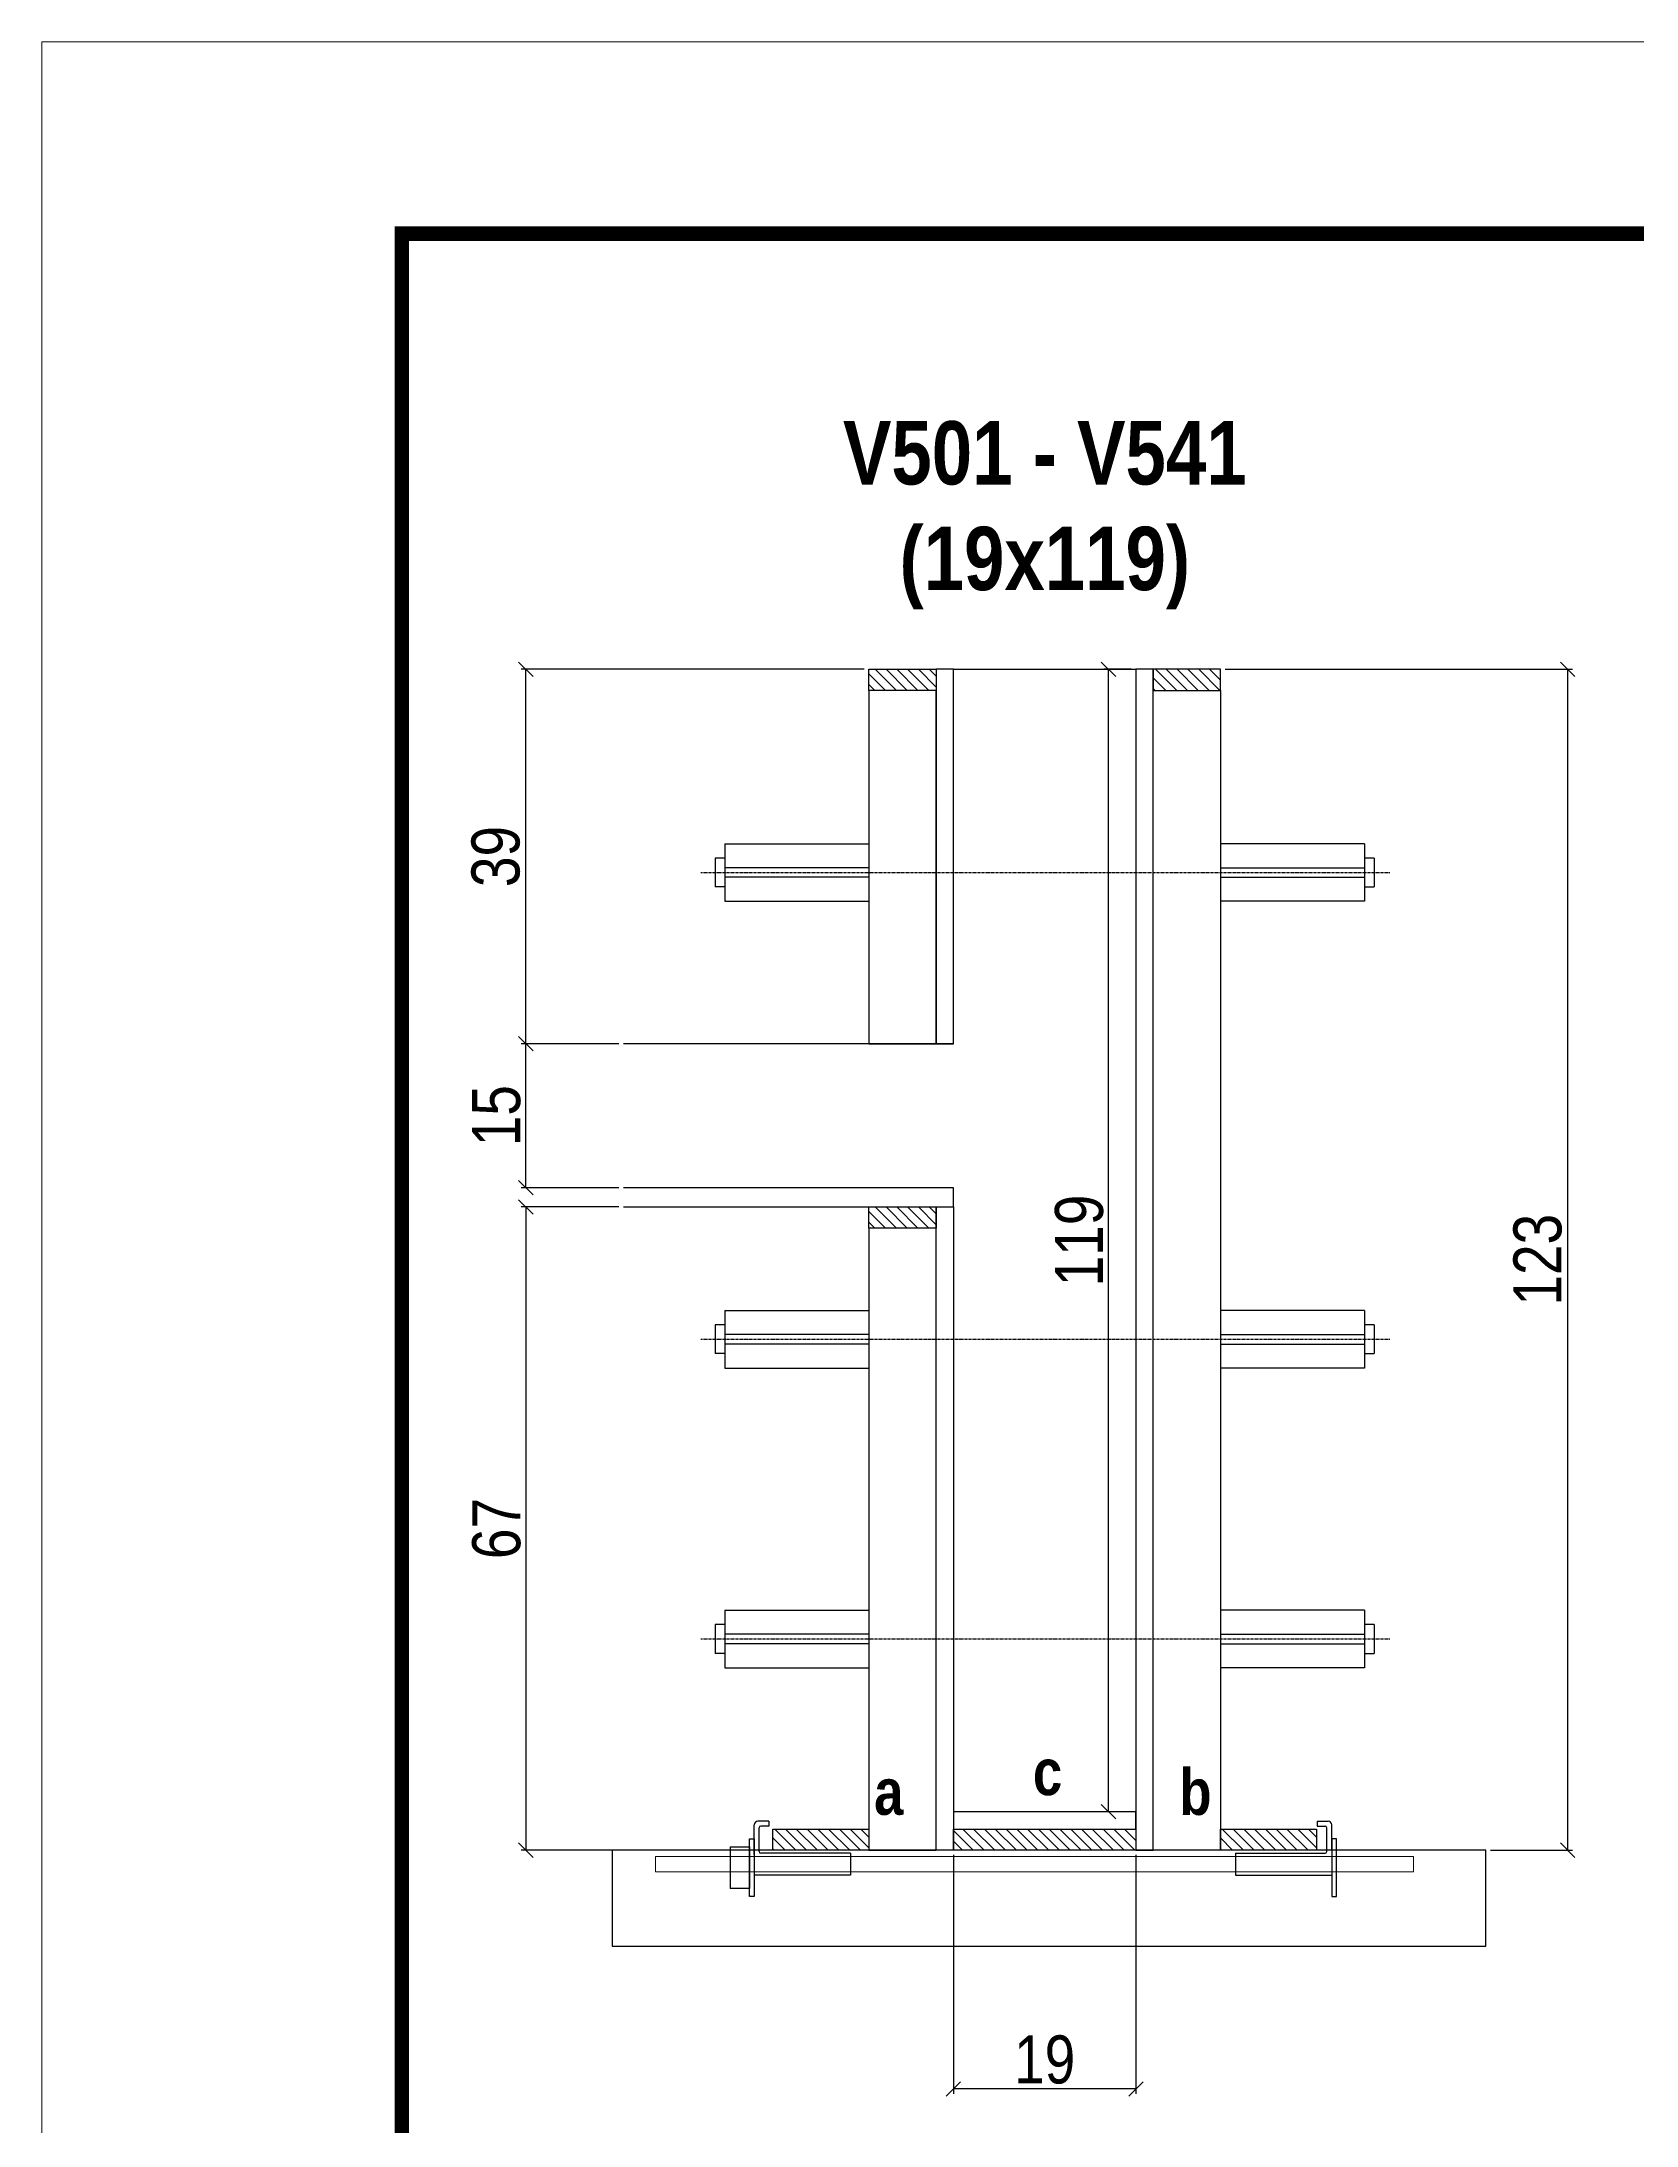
# Model space of a CAD drawing. Extents: x -15895 to 12929, y -2522 to 15173.
# Drawn here: x 9872.5 to 10204.5, y 4985.2 to 5419.3 of the extents above; entities that cross this region are included whole.
import ezdxf

# ---------------------------------------------------------------- set-up
doc = ezdxf.new("R2010")
doc.units = 0
doc.header["$PDMODE"] = 35
doc.header["$PDSIZE"] = -10
doc.linetypes.add('DASHED', pattern=[0.75, 0.5, -0.25])
doc.linetypes.add('HIDDEN', pattern=[0.375, 0.25, -0.125])
for name, color, linetype in [('barrote', 251, 'Continuous'), ('COTA', 241, 'Continuous'), ('detalhes', 4, 'Continuous'), ('NOMENCLATURA', 7, 'Continuous'), ('Painéis', 200, 'Continuous'), ('presilha', 1, 'Continuous'), ('SARR_2.2x10', 60, 'Continuous'), ('SARR_2.2x7', 40, 'Continuous'), ('SARR_3.5x7', 81, 'Continuous'), ('TENSOR', 3, 'Continuous')]:
    doc.layers.add(name, color=color, linetype=linetype)
for name, color, linetype, lineweight in [('CONCRETO', 251, 'Continuous', 25), ('Folhas', 255, 'Continuous', 9), ('SARRAFO DE PRESSAO', 251, 'DASHED', 9), ('SCO-___-LAJ', 2, 'Continuous', 0)]:
    doc.layers.add(name, color=color, linetype=linetype, lineweight=lineweight)
doc.styles.add('COTA TECNICA 2X', font='techl___.ttf', dxfattribs={"height": 10})
doc.styles.add('TECNICA', font='techb___.ttf', dxfattribs={"height": 10})
doc.dimstyles.new('SECAO', dxfattribs={"dimscale": 0.333333, "dimtxt": 5, "dimasz": 9, "dimexe": 3, "dimexo": 3, "dimgap": 3, "dimtad": 1, "dimdec": 1, "dimlfac": 0.5, "dimzin": 12, "dimdsep": 46, "dimtxsty": 'COTA TECNICA 2X', "dimblk1": 'OBLIQUE', "dimblk2": 'OBLIQUE', "dimsah": 1, "dimcen": 0.9, "dimclrd": 4, "dimclre": 4, "dimclrt": 240, "dimadec": 1, "dimazin": 3, "dimtfac": 1, "dimtdec": 1, "dimtmove": 0, "dimatfit": 3, "dimfxl": 1, "dimtolj": 1, "dimtzin": 12, "dimarcsym": 0})
pattern_1 = [(135, (43212.2646, -118228.0534), (-1.122532015, -1.122532015), [])]

# ---------------------------------------------------------------- blocks, each defined once
blk = doc.blocks.new('9999999999')
at = {"layer": 'Folhas'}
blk.add_lwpolyline([(98138.98, 34190.21), (99623.98, 34190.21), (99623.98, 35240.21), (98138.98, 35240.21)], close=True, dxfattribs=at)
at = {"layer": 'Folhas', "color": 30, "const_width": 3}
blk.add_lwpolyline([(98213.98, 34230.21), (99583.98, 34230.21), (99583.98, 35200.21), (98213.98, 35200.21)], close=True, dxfattribs=at)
blk = doc.blocks.new('_Oblique')
at = {"color": 0, "linetype": 'ByBlock', "lineweight": -2}
blk.add_line((-0.5, -0.5), (0.5, 0.5), dxfattribs=at)
blk = doc.blocks.new('*D2272')
at = {"layer": 'COTA', "color": 4, "lineweight": -2, "transparency": 16777216}
for p, q in [((10062.33, 5041.52), (10062.33, 4991.77)), ((10100.33, 5041.52), (10100.33, 4991.77)), ((10100.33, 4992.77), (10062.33, 4992.77))]:
    blk.add_line(p, q, dxfattribs=at)
at = {"layer": 'Defpoints', "color": 0, "transparency": 16777216}
for p in [(10062.33, 5042.52), (10100.33, 5042.52), (10062.33, 4992.77)]:
    blk.add_point(p, dxfattribs=at)
at = {"layer": 'COTA', "color": 4, "lineweight": -2, "transparency": 16777216, "xscale": 3, "yscale": 3, "zscale": 3, "rotation": 180}
blk.add_blockref('_Oblique', (10062.33, 4992.77), dxfattribs=at)
at = {"layer": 'COTA', "color": 4, "lineweight": -2, "transparency": 16777216, "xscale": 3, "yscale": 3, "zscale": 3}
blk.add_blockref('_Oblique', (10100.33, 4992.77), dxfattribs=at)
at = {"layer": 'COTA', "color": 240, "transparency": 16777216, "insert": (10081.33, 4998.85), "char_height": 10, "attachment_point": 5, "style": 'COTA TECNICA 2X'}
blk.add_mtext('\\A1;19', dxfattribs=at)
blk = doc.blocks.new('*D2273')
at = {"layer": 'COTA', "color": 4, "lineweight": -2, "transparency": 16777216}
for p, q in [((9992.63, 5176.52), (9972.28, 5176.52)), ((9973.28, 5176.52), (9973.28, 5042.52)), ((10053.33, 5042.52), (9972.28, 5042.52))]:
    blk.add_line(p, q, dxfattribs=at)
at = {"layer": 'Defpoints', "color": 0, "transparency": 16777216}
for p in [(9993.63, 5176.52), (9973.28, 5042.52), (10054.33, 5042.52, 0)]:
    blk.add_point(p, dxfattribs=at)
at = {"layer": 'COTA', "color": 4, "lineweight": -2, "transparency": 16777216, "xscale": 3, "yscale": 3, "zscale": 3}
for p, rotation in [((9973.28, 5176.52), 90), ((9973.28, 5042.52), 270)]:
    blk.add_blockref('_Oblique', p, dxfattribs=dict(at, rotation=rotation))
at = {"layer": 'COTA', "color": 240, "transparency": 16777216, "insert": (9967.18, 5109.52), "char_height": 10, "attachment_point": 5, "rotation": 90, "style": 'COTA TECNICA 2X'}
blk.add_mtext('\\A1;67', dxfattribs=at)
blk = doc.blocks.new('*D2274')
at = {"layer": 'COTA', "color": 4, "lineweight": -2, "transparency": 16777216}
for p, q in [((10118.93, 5288.52), (10191.24, 5288.52)), ((10190.24, 5288.52), (10190.24, 5042.52)), ((10174.19, 5042.52), (10191.24, 5042.52))]:
    blk.add_line(p, q, dxfattribs=at)
at = {"layer": 'Defpoints', "color": 0, "transparency": 16777216}
for p in [(10117.93, 5288.52, 0), (10173.19, 5042.52, 0), (10190.24, 5042.52)]:
    blk.add_point(p, dxfattribs=at)
at = {"layer": 'COTA', "color": 4, "lineweight": -2, "transparency": 16777216, "xscale": 3, "yscale": 3, "zscale": 3}
for p, rotation in [((10190.24, 5288.52), 90), ((10190.24, 5042.52), 270)]:
    blk.add_blockref('_Oblique', p, dxfattribs=dict(at, rotation=rotation))
at = {"layer": 'COTA', "color": 240, "transparency": 16777216, "insert": (10184.02, 5165.52), "char_height": 10, "attachment_point": 5, "rotation": 90, "style": 'COTA TECNICA 2X'}
blk.add_mtext('\\A1;123', dxfattribs=at)
blk = doc.blocks.new('*D2275')
at = {"layer": 'COTA', "color": 4, "lineweight": -2, "transparency": 16777216}
for p, q in [((10099.33, 5288.52), (10093.63, 5288.52)), ((10094.63, 5050.52), (10094.63, 5288.52)), ((10099.33, 5050.52), (10093.63, 5050.52))]:
    blk.add_line(p, q, dxfattribs=at)
at = {"layer": 'Defpoints', "color": 0, "transparency": 16777216}
for p in [(10094.63, 5288.52), (10100.33, 5288.52), (10100.33, 5050.52)]:
    blk.add_point(p, dxfattribs=at)
at = {"layer": 'COTA', "color": 4, "lineweight": -2, "transparency": 16777216, "xscale": 3, "yscale": 3, "zscale": 3}
for p, rotation in [((10094.63, 5288.52), 90), ((10094.63, 5050.52), 270)]:
    blk.add_blockref('_Oblique', p, dxfattribs=dict(at, rotation=rotation))
at = {"layer": 'COTA', "color": 240, "transparency": 16777216, "insert": (10088.54, 5169.52), "char_height": 10, "attachment_point": 5, "rotation": 90, "style": 'COTA TECNICA 2X'}
blk.add_mtext('\\A1;119', dxfattribs=at)
blk = doc.blocks.new('*D2276')
at = {"layer": 'COTA', "color": 4, "lineweight": -2, "transparency": 16777216}
for p, q in [((9992.63, 5210.52), (9972.28, 5210.52)), ((9973.28, 5180.52), (9973.28, 5210.52)), ((9992.63, 5180.52), (9972.28, 5180.52))]:
    blk.add_line(p, q, dxfattribs=at)
at = {"layer": 'Defpoints', "color": 0, "transparency": 16777216}
for p in [(9973.28, 5210.52), (9993.63, 5210.52), (9993.63, 5180.52)]:
    blk.add_point(p, dxfattribs=at)
at = {"layer": 'COTA', "color": 4, "lineweight": -2, "transparency": 16777216, "xscale": 3, "yscale": 3, "zscale": 3}
for p, rotation in [((9973.28, 5210.52), 90), ((9973.28, 5180.52), 270)]:
    blk.add_blockref('_Oblique', p, dxfattribs=dict(at, rotation=rotation))
at = {"layer": 'COTA', "color": 240, "transparency": 16777216, "insert": (9967.17, 5195.52), "char_height": 10, "attachment_point": 5, "rotation": 90, "style": 'COTA TECNICA 2X'}
blk.add_mtext('\\A1;15', dxfattribs=at)
blk = doc.blocks.new('*D2277')
at = {"layer": 'COTA', "color": 4, "lineweight": -2, "transparency": 16777216}
for p, q in [((10043.73, 5288.52), (9972.28, 5288.52)), ((9973.28, 5210.52), (9973.28, 5288.52)), ((9992.63, 5210.52), (9972.28, 5210.52))]:
    blk.add_line(p, q, dxfattribs=at)
at = {"layer": 'Defpoints', "color": 0, "transparency": 16777216}
for p in [(9973.28, 5288.52), (10044.73, 5288.52), (9993.63, 5210.52)]:
    blk.add_point(p, dxfattribs=at)
at = {"layer": 'COTA', "color": 4, "lineweight": -2, "transparency": 16777216, "xscale": 3, "yscale": 3, "zscale": 3}
for p, rotation in [((9973.28, 5288.52), 90), ((9973.28, 5210.52), 270)]:
    blk.add_blockref('_Oblique', p, dxfattribs=dict(at, rotation=rotation))
at = {"layer": 'COTA', "color": 240, "transparency": 16777216, "insert": (9967.03, 5249.52), "char_height": 10, "attachment_point": 5, "rotation": 90, "style": 'COTA TECNICA 2X'}
blk.add_mtext('\\A1;39', dxfattribs=at)
blk = doc.blocks.new('PRESILHA METÁLICA 1')
at = {"layer": 'presilha'}
for p, q in [((7.5, 10.64), (7.5, 19.86)), ((12, 21), (8.64, 21)), ((12, 21), (12, 19.5)), ((6, 15.5), (7.5, 15.5)), ((6, -2.5), (6, 15.5)), ((7.5, 15.5), (7.5, -2.5)), ((9, 11.57), (9, 18.93)), ((12, 19.5), (9.57, 19.5)), ((0, 13), (6, 13)), ((0, 13), (0, 0)), ((6, 13), (6, 0)), ((37.5, 11), (9.57, 11)), ((37.5, 11), (37.5, 4.1)), ((6, 0), (0, 0)), ((37.5, 4.1), (7.5, 4.1)), ((7.5, -2.5), (6, -2.5))]:
    blk.add_line(p, q, dxfattribs=at)
for centre, radius, start, end in [((8.64, 19.86), 1.14, 90, 180), ((9.57, 18.93), 0.57, 90, 180), ((9.57, 11.57), 0.57, 180, 270)]:
    blk.add_arc(centre, radius, start, end, dxfattribs=at)
blk = doc.blocks.new('PRESILHA METÁLICA 2')
at = {"layer": 'presilha'}
for p, q in [((-5.25, 23.5), (-5.25, 22)), ((-5.25, 23.5), (-1.89, 23.5)), ((-5.25, 22), (-2.82, 22)), ((-2.25, 14.07), (-2.25, 21.43)), ((-0.75, 14.64), (-0.75, 22.36)), ((-30.75, 13.5), (-30.75, 6.6)), ((-30.75, 13.5), (-2.82, 13.5)), ((0.75, 18), (-0.75, 18)), ((-0.75, 18), (-0.75, 0)), ((0.75, 0), (0.75, 18)), ((-30.75, 6.6), (-0.75, 6.6)), ((-0.75, 0), (0.75, 0))]:
    blk.add_line(p, q, dxfattribs=at)
for centre, radius, start, end in [((-2.82, 21.43), 0.57, 0, 90), ((-1.89, 22.36), 1.14, 0, 90), ((-2.82, 14.07), 0.57, 270, 0)]:
    blk.add_arc(centre, radius, start, end, dxfattribs=at)

msp = doc.modelspace()

# ---------------------------------------------------------------- hatches: boundary and pattern name
at = {"layer": 'SARR_2.2x10'}
h = msp.add_hatch(dxfattribs=at)
h.set_pattern_fill('ANSI31', color=256, scale=0.5, angle=90)
h.set_pattern_definition([(135, (43218.2646, -118469.6534), (-1.122532015, -1.122532015), [])])
h.paths.add_polyline_path([(10024.73, 5046.92), (10024.73, 5042.52), (10044.73, 5042.52), (10044.73, 5046.92)])
h = msp.add_hatch(dxfattribs=at)
h.set_pattern_fill('ANSI31', color=256, scale=0.5, angle=90)
h.set_pattern_definition([(135, (43311.4646, -118469.6534), (-1.122532015, -1.122532015), [])])
h.paths.add_polyline_path([(10117.93, 5046.92), (10117.93, 5042.52), (10137.93, 5042.52), (10137.93, 5046.92)])
at = {"layer": 'SARR_2.2x7'}
h = msp.add_hatch(dxfattribs=at)
h.set_pattern_fill('ANSI31', color=256, scale=0.5, angle=90)
h.set_pattern_definition(pattern_1)
h.paths.add_polyline_path([(10058.73, 5288.52), (10058.73, 5284.12), (10044.73, 5284.12), (10044.73, 5288.52)])
h = msp.add_hatch(dxfattribs=at)
h.set_pattern_fill('ANSI31', color=256, scale=0.5, angle=90)
h.set_pattern_definition(pattern_1)
h.paths.add_polyline_path([(10103.93, 5288.52), (10103.93, 5284.12), (10117.93, 5284.12), (10117.93, 5288.52)])
h = msp.add_hatch(dxfattribs=at)
h.set_pattern_fill('ANSI31', color=256, scale=0.5, angle=90)
h.set_pattern_definition([(135, (43212.2646, -118340.0534), (-1.122532015, -1.122532015), [])])
h.paths.add_polyline_path([(10058.73, 5176.52), (10058.73, 5172.12), (10044.73, 5172.12), (10044.73, 5176.52)])
h = msp.add_hatch(dxfattribs=at)
h.set_pattern_fill('ANSI31', color=256, scale=0.5, angle=90)
h.set_pattern_definition([(135, (43297.8646, -118469.6534), (-1.122532015, -1.122532015), [])])
h.paths.add_polyline_path([(10100.33, 5042.52), (10100.33, 5046.92), (10062.33, 5046.92), (10062.33, 5042.52)])

# ---------------------------------------------------------------- linework, layer by layer
at = {"ltscale": 3}
for p, q in [((10014.73, 5252.19), (10014.73, 5240.19)), ((10014.73, 5252.19), (10044.73, 5252.19)), ((10147.93, 5252.19), (10117.93, 5252.19)), ((10147.93, 5252.19), (10147.93, 5240.19)), ((10012.73, 5249.19), (10012.73, 5243.19)), ((10014.73, 5249.19), (10012.73, 5249.19)), ((10149.93, 5249.19), (10147.93, 5249.19)), ((10149.93, 5249.19), (10149.93, 5243.19)), ((10044.73, 5247.19), (10014.73, 5247.19)), ((10044.73, 5245.19), (10014.73, 5245.19)), ((10117.93, 5247.19), (10147.93, 5247.19)), ((10117.93, 5245.19), (10147.93, 5245.19)), ((10014.73, 5243.19), (10012.73, 5243.19)), ((10014.73, 5240.19), (10044.73, 5240.19)), ((10147.93, 5240.19), (10117.93, 5240.19)), ((10147.93, 5243.19), (10149.93, 5243.19)), ((10014.73, 5154.95), (10014.73, 5142.95)), ((10014.73, 5154.95), (10044.73, 5154.95)), ((10147.93, 5154.95), (10117.93, 5154.95)), ((10147.93, 5154.95), (10147.93, 5142.95)), ((10012.73, 5151.95), (10012.73, 5145.95)), ((10014.73, 5151.95), (10012.73, 5151.95)), ((10044.73, 5149.95), (10014.73, 5149.95)), ((10117.93, 5149.95), (10147.93, 5149.95)), ((10149.93, 5151.95), (10147.93, 5151.95)), ((10149.93, 5151.95), (10149.93, 5145.95)), ((10014.73, 5145.95), (10012.73, 5145.95)), ((10044.73, 5147.95), (10014.73, 5147.95)), ((10117.93, 5147.95), (10147.93, 5147.95)), ((10147.93, 5145.95), (10149.93, 5145.95)), ((10014.73, 5142.95), (10044.73, 5142.95)), ((10147.93, 5142.95), (10117.93, 5142.95)), ((10014.73, 5092.51), (10014.73, 5080.51)), ((10014.73, 5092.51), (10044.73, 5092.51)), ((10147.93, 5092.51), (10117.93, 5092.51)), ((10147.93, 5092.51), (10147.93, 5080.51)), ((10012.73, 5089.51), (10012.73, 5083.51)), ((10014.73, 5089.51), (10012.73, 5089.51)), ((10044.73, 5087.51), (10014.73, 5087.51)), ((10117.93, 5087.51), (10147.93, 5087.51)), ((10149.93, 5089.51), (10147.93, 5089.51)), ((10149.93, 5089.51), (10149.93, 5083.51)), ((10014.73, 5083.51), (10012.73, 5083.51)), ((10044.73, 5085.51), (10014.73, 5085.51)), ((10117.93, 5085.51), (10147.93, 5085.51)), ((10147.93, 5083.51), (10149.93, 5083.51)), ((10014.73, 5080.51), (10044.73, 5080.51)), ((10147.93, 5080.51), (10117.93, 5080.51))]:
    msp.add_line(p, q, dxfattribs=at)
at = {"layer": 'barrote'}
msp.add_lwpolyline([(9991.27, 5022.52), (10173.19, 5022.52), (10173.19, 5042.52), (9991.27, 5042.52)], close=True, dxfattribs=at)
at = {"layer": 'CONCRETO', "linetype": 'Continuous'}
for p, q in [((10062.33, 5288.52), (10100.33, 5288.52)), ((10062.33, 5210.52), (9993.63, 5210.52))]:
    msp.add_line(p, q, dxfattribs=at)
at = {"layer": 'Painéis', "linetype": 'Continuous'}
for points in [[(10058.73, 5210.52), (10062.33, 5210.52), (10062.33, 5288.52), (10058.73, 5288.52)], [(10103.93, 5042.52), (10103.93, 5288.52), (10100.33, 5288.52), (10100.33, 5042.52)], [(10058.73, 5042.52), (10058.73, 5176.52), (10062.33, 5176.52), (10062.33, 5042.52)], [(10100.33, 5050.52), (10062.33, 5050.52), (10062.33, 5046.92), (10100.33, 5046.92)]]:
    msp.add_lwpolyline(points, close=True, dxfattribs=at)
at = {"layer": 'Painéis', "linetype": 'Continuous', "elevation": 0}
msp.add_lwpolyline([(9993.63, 5176.52), (10062.33, 5176.52), (10062.33, 5180.52), (9993.63, 5180.52)], dxfattribs=at)
at = {"layer": 'SARR_2.2x10'}
for points in [[(10024.73, 5046.92), (10044.73, 5046.92), (10044.73, 5042.52), (10024.73, 5042.52)], [(10117.93, 5046.92), (10137.93, 5046.92), (10137.93, 5042.52), (10117.93, 5042.52)]]:
    msp.add_lwpolyline(points, close=True, dxfattribs=at)
at = {"layer": 'SARR_2.2x7', "elevation": 0}
msp.add_lwpolyline([(10044.73, 5288.52), (10058.73, 5288.52), (10058.73, 5284.12), (10044.73, 5284.12)], close=True, dxfattribs=at)
at = {"layer": 'SARR_2.2x7'}
for points in [[(10117.93, 5288.52), (10103.93, 5288.52), (10103.93, 5284.12), (10117.93, 5284.12)], [(10044.73, 5176.52), (10058.73, 5176.52), (10058.73, 5172.12), (10044.73, 5172.12)], [(10062.33, 5046.92), (10100.33, 5046.92), (10100.33, 5042.52), (10062.33, 5042.52)]]:
    msp.add_lwpolyline(points, close=True, dxfattribs=at)
at = {"layer": 'SARR_3.5x7'}
msp.add_lwpolyline([(10058.73, 5284.12), (10044.73, 5284.12), (10044.73, 5210.52), (10058.73, 5210.52)], close=True, dxfattribs=at)
at = {"layer": 'SARR_3.5x7', "elevation": 0}
for points in [[(10103.93, 5284.12), (10117.93, 5284.12), (10117.93, 5042.52), (10103.93, 5042.52)], [(10058.73, 5172.12), (10044.73, 5172.12), (10044.73, 5042.52), (10058.73, 5042.52)]]:
    msp.add_lwpolyline(points, close=True, dxfattribs=at)
at = {"layer": 'SCO-___-LAJ', "color": 1}
msp.add_lwpolyline([(10000.27, 5041.18), (10158.11, 5041.18), (10158.11, 5037.98), (10000.27, 5037.98)], close=True, dxfattribs=at)
at = {"layer": 'TENSOR', "linetype": 'HIDDEN', "ltscale": 0.5}
for p, q in [((10009.73, 5246.19), (10153.23, 5246.19)), ((10009.73, 5148.95), (10153.23, 5148.95)), ((10009.73, 5086.51), (10153.23, 5086.51))]:
    msp.add_line(p, q, dxfattribs=at)

# ---------------------------------------------------------------- block references
at = {"layer": 'presilha', "xscale": 0.6666666666666666, "yscale": 0.6666666666666666, "zscale": 0.6666666666666666}
for name, p in [('PRESILHA METÁLICA 1', (10015.86, 5034.55)), ('PRESILHA METÁLICA 2', (10141.6, 5032.88))]:
    msp.add_blockref(name, p, dxfattribs=at)
at = {"layer": 'SARRAFO DE PRESSAO', "color": 6, "linetype": 'ByBlock'}
msp.add_blockref('9999999999', (-88266.53, -29820.95), dxfattribs=at)

# ---------------------------------------------------------------- texts
at = {"layer": 'detalhes', "style": 'TECNICA'}
for s, p in [('c', (10078.87, 5053.99)), ('a', (10045.81, 5049.88)), ('b', (10109.37, 5049.87))]:
    msp.add_text(s, height=9.6, dxfattribs=at).set_placement(p)
at = {"layer": 'NOMENCLATURA', "insert": (10081.36, 5340.21), "char_height": 13.2, "attachment_point": 2, "style": 'TECNICA'}
msp.add_mtext_dynamic_manual_height_columns('V501 - V541\\P(19x119)', width=300.2766, gutter_width=1, heights=[0], dxfattribs=at)

# ---------------------------------------------------------------- dimensions: what is measured, and where the dimension line sits
at = {"layer": 'COTA'}
for base, p1, p2, picture, middle in [((9973.28, 5288.52), (9993.63, 5210.52), (10044.73, 5288.52), '*D2277', (9967.03, 5249.52)), ((10190.24, 5042.52, 0), (10117.93, 5288.52), (10173.19, 5042.52), '*D2274', (10184.02, 5165.52, 0)), ((9973.28, 5210.52), (9993.63, 5180.52), (9993.63, 5210.52), '*D2276', (9967.17, 5195.52)), ((9973.28, 5042.52, 0), (9993.63, 5176.52), (10054.33, 5042.52), '*D2273', (9967.18, 5109.52, 0))]:
    dim = msp.add_linear_dim(base=base, p1=p1, p2=p2, angle=90, dimstyle='SECAO', dxfattribs=at)
    dim.commit()
    dim.dimension.update_dxf_attribs({"geometry": picture, "text_midpoint": middle})
for base, p1, p2, angle, picture, middle in [((10094.63, 5288.52), (10100.33, 5050.52), (10100.33, 5288.52), 90, '*D2275', (10094.63, 5169.52)), ((10062.33, 4992.77), (10100.33, 5042.52), (10062.33, 5042.52), 180, '*D2272', (10081.33, 4992.77))]:
    dim = msp.add_linear_dim(base=base, p1=p1, p2=p2, angle=angle, dimstyle='SECAO', dxfattribs=at)
    dim.commit()
    dim.dimension.update_dxf_attribs({"geometry": picture, "text_midpoint": middle, "dimtype": 160})

doc.saveas('drawing.dxf')
